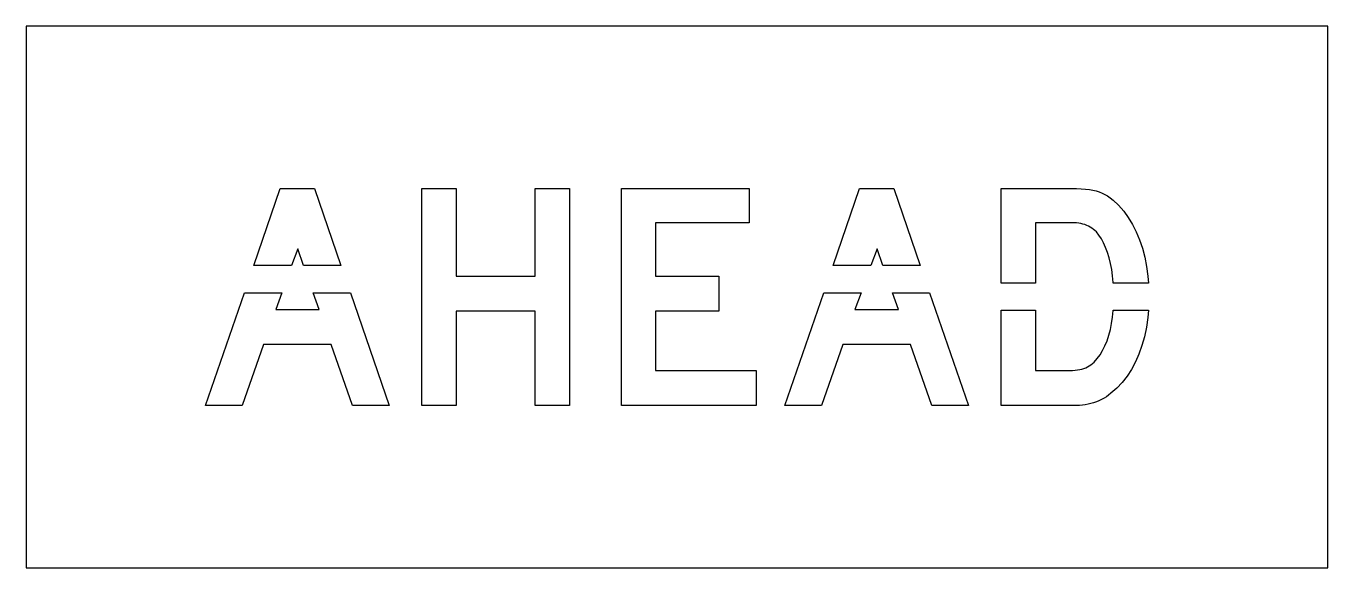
# Model space of a CAD drawing. Extents: x 0 to 24, y 0 to 10.
import ezdxf

# ---------------------------------------------------------------- set-up
doc = ezdxf.new("R2010")
doc.units = 0
doc.layers.add('CUT', color=7, linetype='Continuous')
doc.layers.add('OUTSIDE', color=1, linetype='Continuous')

msp = doc.modelspace()

# ---------------------------------------------------------------- linework, layer by layer
at = {"layer": 'CUT'}
for points in [[(4.6859, 7), (5.3175, 7), (5.8055, 5.5808), (5.1174, 5.5808), (5.0087, 5.8912), (4.8962, 5.5808), (4.1979, 5.5808)], [(7.9283, 3), (7.2967, 3), (7.2967, 7), (7.9283, 7), (7.9283, 5.386), (9.3879, 5.386), (9.3879, 7), (10.0195, 7), (10.0195, 3), (9.3879, 3), (9.3879, 4.7404), (7.9283, 4.7404)], [(13.3319, 6.3684), (11.6055, 6.3684), (11.6055, 5.386), (12.7703, 5.386), (12.7703, 4.7404), (11.6055, 4.7404), (11.6055, 3.6456), (13.4583, 3.6456), (13.4583, 3), (10.9739, 3), (10.9739, 7), (13.3319, 7)], [(15.3651, 7), (15.9967, 7), (16.4848, 5.5808), (15.7966, 5.5808), (15.6879, 5.8912), (15.5755, 5.5808), (14.8772, 5.5808)], [(19.9915, 5.6188), (19.9655, 5.7244), (19.9351, 5.8236), (19.9011, 5.9156), (19.8635, 5.9996), (19.8223, 6.0756), (19.7779, 6.1424), (19.7303, 6.2), (19.7047, 6.224), (19.6779, 6.2464), (19.6491, 6.2676), (19.6187, 6.2872), (19.5867, 6.3052), (19.5531, 6.3212), (19.5183, 6.3348), (19.4819, 6.3464), (19.4439, 6.356), (19.4051, 6.3628), (19.3647, 6.3668), (19.3231, 6.3684), (18.6075, 6.3684), (18.6075, 5.258), (17.9759, 5.258), (17.9759, 7), (19.2671, 7), (19.3639, 6.9992), (19.4511, 6.996), (19.5299, 6.9908), (19.6015, 6.9828), (19.6667, 6.972), (19.7267, 6.958), (19.7827, 6.9404), (19.8359, 6.9188), (19.8867, 6.8936), (19.9371, 6.8636), (19.9875, 6.8288), (20.0391, 6.7896), (20.1403, 6.6928), (20.2343, 6.5852), (20.3199, 6.4676), (20.3971, 6.34), (20.4663, 6.2024), (20.5267, 6.056), (20.5783, 5.9008), (20.6211, 5.7372), (20.6547, 5.5656), (20.6791, 5.3868), (20.6893, 5.258), (20.0432, 5.258), (20.0427, 5.266), (20.0303, 5.3888), (20.0131, 5.5064)], [(4.7143, 5.0788), (4.6019, 4.7684), (5.4019, 4.7684), (5.2932, 5.0788), (5.9782, 5.0788), (6.6931, 3), (6.0195, 3), (5.6263, 4.1228), (4.3771, 4.1228), (3.9843, 3), (3.3107, 3), (4.0254, 5.0788)], [(15.3936, 5.0788), (15.2811, 4.7684), (16.0811, 4.7684), (15.9724, 5.0788), (16.6574, 5.0788), (17.3723, 3), (16.6987, 3), (16.3055, 4.1228), (15.0563, 4.1228), (14.6635, 3), (13.9899, 3), (14.7046, 5.0788)], [(20.4519, 3.8012), (20.3783, 3.6648), (20.2959, 3.5384), (20.2047, 3.4228), (20.1051, 3.318), (19.9971, 3.2244), (19.9571, 3.1908), (19.9155, 3.16), (19.8715, 3.1324), (19.8259, 3.1072), (19.7787, 3.0848), (19.7303, 3.0648), (19.6807, 3.0476), (19.6299, 3.0332), (19.5787, 3.0212), (19.5267, 3.0116), (19.4743, 3.0048), (19.4215, 3), (19.4103, 3), (19.3971, 3), (19.3823, 3), (19.3663, 3), (19.3491, 3), (19.3303, 3), (19.3103, 3), (19.2895, 3), (19.2675, 3), (19.2447, 3), (19.2211, 3), (19.1971, 3), (17.9759, 3), (17.9759, 4.756), (18.6075, 4.756), (18.6075, 3.6456), (19.2391, 3.6456), (19.2899, 3.6464), (19.3375, 3.6492), (19.3823, 3.654), (19.4243, 3.6608), (19.4635, 3.6696), (19.5003, 3.6808), (19.5355, 3.694), (19.5687, 3.71), (19.6003, 3.7284), (19.6307, 3.7496), (19.6599, 3.7732), (19.6883, 3.8), (19.7455, 3.8636), (19.7979, 3.9352), (19.8459, 4.0144), (19.8887, 4.1004), (19.9271, 4.1936), (19.9603, 4.2928), (19.9883, 4.3988), (20.0115, 4.51), (20.0295, 4.6268), (20.0427, 4.7488), (20.0431, 4.756), (20.689, 4.756), (20.6779, 4.6216), (20.6523, 4.4404), (20.6167, 4.2672), (20.5711, 4.1028), (20.5163, 3.9472)]]:
    msp.add_lwpolyline(points, close=True, dxfattribs=at)
at = {"layer": 'OUTSIDE'}
msp.add_lwpolyline([(0, 0), (24, 0), (24, 10), (0, 10)], close=True, dxfattribs=at)

doc.saveas('drawing.dxf')
